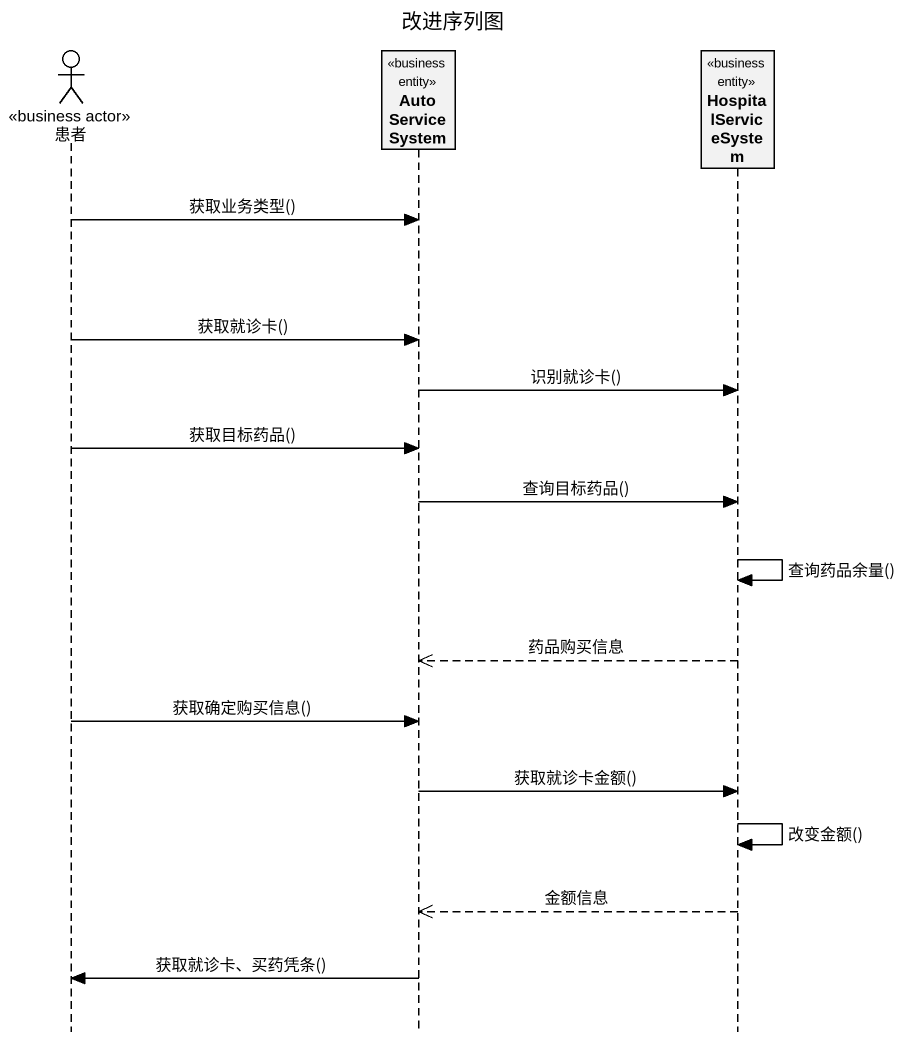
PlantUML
@startuml
title 改进序列图
hide footbox
actor 患者 <<business actor>>
participant AutoServiceSystem <<business entity>>
participant HospitalServiceSystem <<business entity>>

患者 -> AutoServiceSystem : 获取业务类型()
患者 -> AutoServiceSystem : 获取就诊卡()
AutoServiceSystem -> HospitalServiceSystem : 识别就诊卡()
患者 -> AutoServiceSystem : 获取目标药品()
AutoServiceSystem -> HospitalServiceSystem : 查询目标药品()
HospitalServiceSystem -> HospitalServiceSystem : 查询药品余量()
HospitalServiceSystem -->> AutoServiceSystem : 药品购买信息
患者 -> AutoServiceSystem : 获取确定购买信息()
AutoServiceSystem -> HospitalServiceSystem : 获取就诊卡金额()
HospitalServiceSystem -> HospitalServiceSystem : 改变金额()
HospitalServiceSystem -->> AutoServiceSystem : 金额信息
AutoServiceSystem -> 患者 : 获取就诊卡、买药凭条()
@enduml
